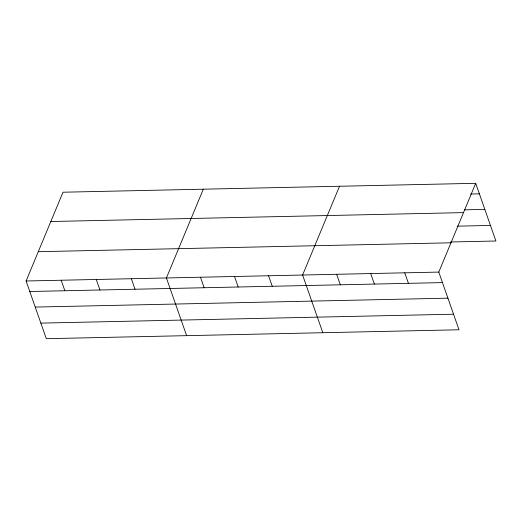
<?xml version="1.0" encoding="UTF-8"?>
<svg xmlns="http://www.w3.org/2000/svg" width="522" height="522" viewBox="0 0 522 522"><rect width="100%" height="100%" fill="white"/><g stroke="black" fill="none" stroke-linecap="round" stroke-linejoin="round"><path stroke-width="0.78" d="M475.699 183.313L438.793 272.086L458.995 329.78L46.301 338.687L26.1 280.993L63.005 192.22L475.699 183.313L495.9 241.007L450.506 241.986M203.319 189.192L166.414 277.965L186.622 335.659M339.509 186.256L302.603 275.029L322.811 332.716M470.459 194.014L479.379 193.825M464.56 209.831L484.827 209.394M50.823 221.517L463.516 212.611M457.213 226.156L490.445 225.439M38.276 251.695L450.975 242.795M26.1 280.993L438.793 272.086M29.78 291.504L442.473 282.598M35.235 307.073L447.928 298.166M40.853 323.111L453.546 314.211M404.746 272.823L408.426 283.335M370.698 273.561L374.378 284.066M336.651 274.291L340.331 284.803M268.556 275.76L272.236 286.271M234.508 276.497L238.189 287.009M200.461 277.234L204.141 287.739M131.335 278.722L135.015 289.234M96.257 279.479L99.937 289.991M61.178 280.236L64.859 290.747"/></g></svg>
